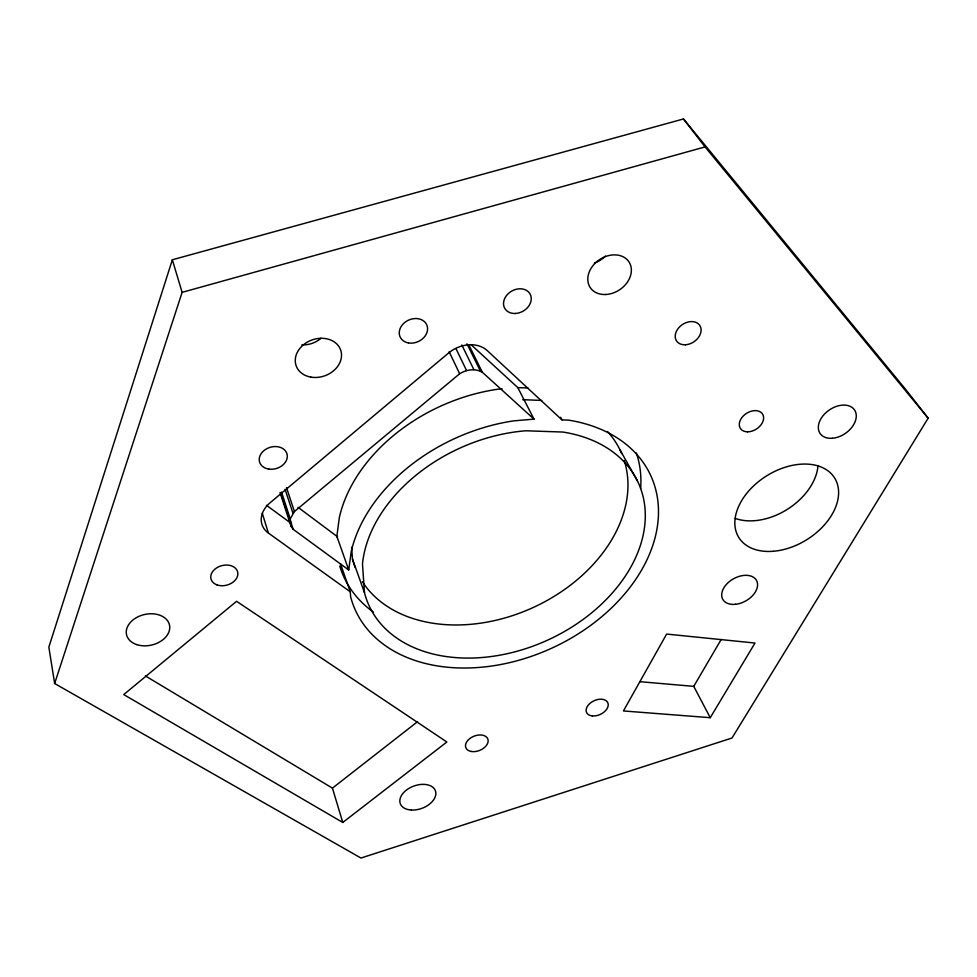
<?xml version="1.0" encoding="UTF-8"?>
<svg xmlns="http://www.w3.org/2000/svg" width="977" height="977" viewBox="0 0 977 977"><rect width="100%" height="100%" fill="white"/><g stroke="black" fill="none" stroke-linecap="round" stroke-linejoin="round"><path stroke-width="1.47" d="M280.008 492.432L291.012 526.285L293.21 529.351L348.716 569.982L351.293 551.26A161.535 115.274 -24.4 0 1 513.682 420.867L533.992 419.133L517.822 387.625L471.195 344.808M291.012 526.285L290.254 518.909L294.419 511.545L459.654 373.751C466.371 369.636 475.249 368.085 482.308 372.213L533.992 419.133M172.343 259.784L48.85 647.14L54.651 683.521L360.977 858.038L732.005 738.001L928.15 418.193L905.545 389.273L683.485 118.962L172.343 259.784L182.125 292.343L54.651 683.521M710.255 717.692L623.424 710.951L666.632 634.073L755.001 643.037L710.255 717.692L693.755 686.355L721.185 639.459M342.78 822.463L123.749 694.574L236.568 601.307L446.855 741.995L342.78 822.463L332.436 788.121L417.594 721.649M182.125 292.343L705.064 146.916L928.15 418.193M336.796 536.861L337.505 536.776L297.985 507.283M502.154 388.87L497.879 389.212A158.262 115.103 -24.4 0 0 339.3 517.688L336.87 536.3L348.716 569.982M517.822 387.625L527.946 387.967M350.267 591.806L268.406 533.063A27.771 20.822 -17.4 0 1 270.128 502.74L448.516 353.063A28.467 22.251 -26.1 0 1 487.23 350.584L561.983 419.89L568.614 420.134A162.304 115.823 -24.4 0 1 598.84 619.088A162.304 115.823 -24.4 0 1 350.658 596.91L350.267 591.806L340.472 563.656M522.732 399.666L541.783 400.448M639.642 681.665L693.755 686.355M145.414 675.937L332.436 788.121M266.428 505.268L290.865 523.159M683.485 118.962L705.064 146.916M619.919 449.725L637.395 480.928M560.59 417.277L561.983 419.89M468.704 344.673L482.308 372.213M466.957 343.806L480.464 371.187M461.816 344.966L473.882 369.624M455.941 348.569L466.566 370.527M449.139 351.744L459.654 373.751M351.61 547.291L352.477 559.039L364.482 592.709A147.967 105.553 -24.4 0 0 590.792 613.532A147.967 105.553 -24.4 0 0 562.862 432.042L525.797 430.784A147.967 105.553 -24.4 0 0 362.479 563.9L364.482 592.709M286.53 487.645L294.419 511.545M285.089 489.355L292.953 513.267M281.523 492.139L290.254 518.909M289.534 518.066L293.21 529.351M280.79 492.64L289.974 520.826M262.263 513.194L268.406 533.063M818.018 465.479A55.298 37.724 -32.1 0 1 787.816 509.029A55.298 37.724 -32.1 0 1 735.217 518.408M605.41 256.072A22.727 18.001 -34.1 0 1 594.358 263.082M321.006 338.298A23.069 18.905 -19.5 0 1 301.856 344.869M636.369 452.974A159.007 115.64 -24.4 0 1 640.656 488.488M373.483 612.139A159.007 115.64 -24.4 0 1 339.752 566.049M624.242 460.485A144.962 105.394 -24.4 0 1 533.821 607.218A144.962 105.394 -24.4 0 1 362.369 581.681M355.127 567.393A144.962 105.394 -24.4 0 1 352.477 559.039M607.425 431.468A144.962 105.394 -24.4 0 1 621.726 453.658M592.233 715.921A11.687 7.511 -24.9 0 0 608.219 704.356A11.687 7.511 -24.9 0 0 591.073 702.5A11.687 7.511 -24.9 0 0 592.233 715.921M268.834 469.107A14.301 11.052 -17 0 0 287.03 454.049A14.301 11.052 -17 0 0 263.937 450.592A14.301 11.052 -17 0 0 268.834 469.107M685.488 344.771A13.959 10.368 -33.9 0 0 700.472 326.745A13.959 10.368 -33.9 0 0 678.539 328.028A13.959 10.368 -33.9 0 0 685.488 344.771M747.515 431.822A13.214 9.281 -33 0 0 763.403 416.019A13.214 9.281 -33 0 0 743.436 415.823A13.214 9.281 -33 0 0 747.515 431.822M773.161 551.284A56.385 37.7 -31.8 0 0 836.874 482.589A56.385 37.7 -31.8 0 0 750.141 489.404A56.385 37.7 -31.8 0 0 773.161 551.284M832.221 438.282A20.859 14.191 -34.5 0 0 855.681 412.245A20.859 14.191 -34.5 0 0 824.014 414.602A20.859 14.191 -34.5 0 0 832.221 438.282M735.522 604.299A19.332 12.652 -29.4 0 0 756.821 581.059A19.332 12.652 -29.4 0 0 726.558 584.234A19.332 12.652 -29.4 0 0 735.522 604.299M515.429 313.47A14.545 11.541 -29.8 0 0 530.255 294.37A14.545 11.541 -29.8 0 0 506.489 295.567A14.545 11.541 -29.8 0 0 515.429 313.47M408.362 342.903A14.618 11.748 -24.7 0 0 427.401 326.916A14.618 11.748 -24.7 0 0 404.478 322.703A14.618 11.748 -24.7 0 0 408.362 342.903M605.655 294.504A23.24 18.111 -33.7 0 0 630.104 263.973A23.24 18.111 -33.7 0 0 592.978 265.61A23.24 18.111 -33.7 0 0 605.655 294.504M310.845 377.11A23.607 19.027 -19.7 0 0 341.107 351.561A23.607 19.027 -19.7 0 0 303.249 344.954A23.607 19.027 -19.7 0 0 310.845 377.11M411.354 810.043A18.697 11.858 -20.2 0 0 435.644 791.602A18.697 11.858 -20.2 0 0 406.517 790.002A18.697 11.858 -20.2 0 0 411.354 810.043M471.109 751.447A11.834 7.657 -21.8 0 0 488.158 740.859A11.834 7.657 -21.8 0 0 471.17 737.611A11.834 7.657 -21.8 0 0 471.109 751.447M216.809 584.82A13.776 10.063 -15 0 0 237.838 574.403A13.776 10.063 -15 0 0 218.274 566.965A13.776 10.063 -15 0 0 216.809 584.82M136.951 644.673A22.019 15.681 -12.7 0 0 169.754 627.613A22.019 15.681 -12.7 0 0 137.305 617.146A22.019 15.681 -12.7 0 0 136.951 644.673"/></g></svg>
